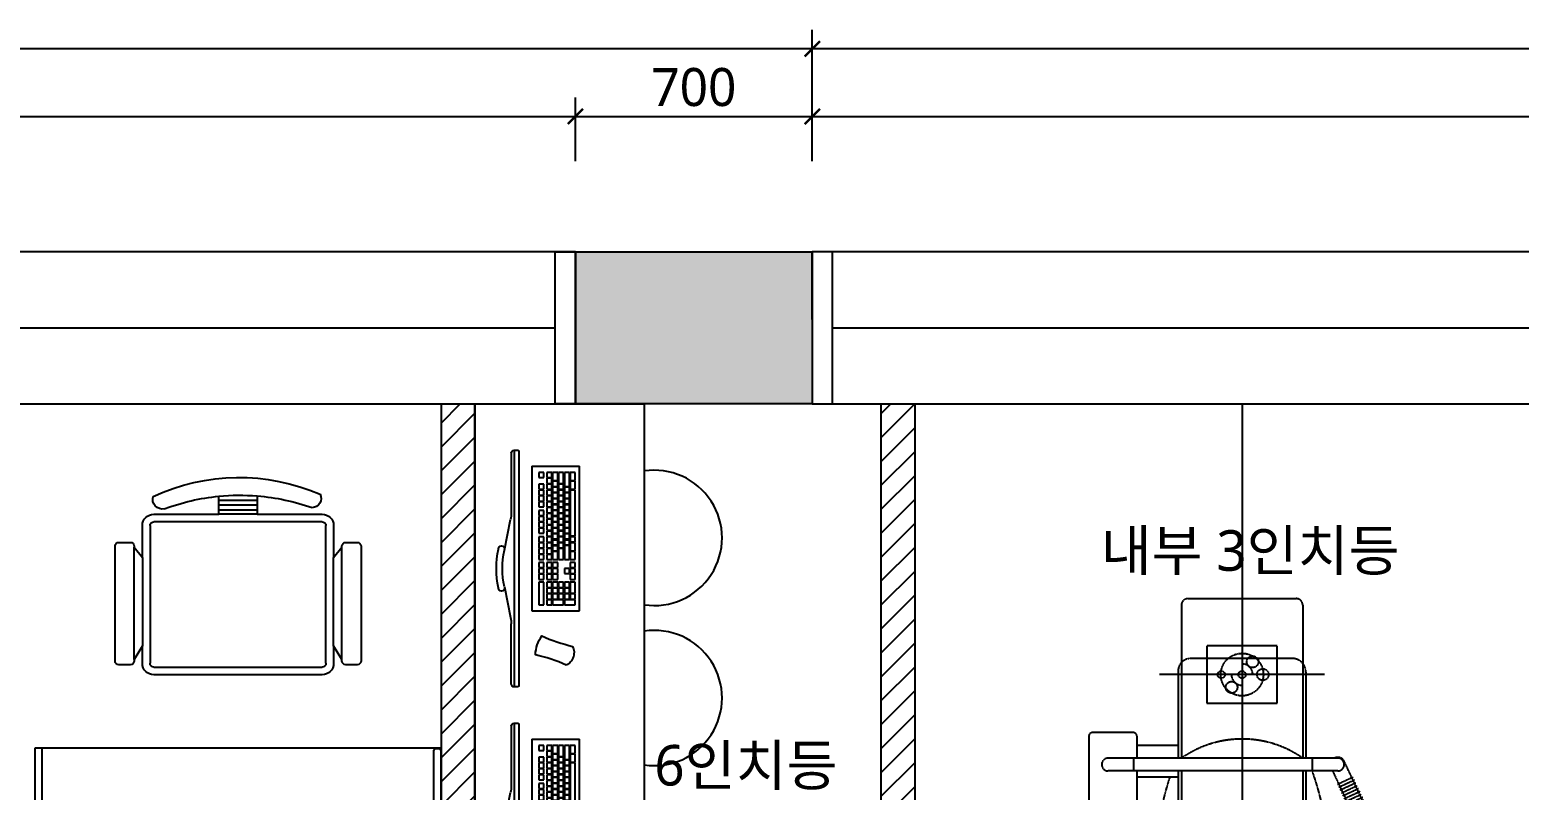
# Model space of a CAD drawing. Header units: metres. Extents: x 11578468 to 47831421, y -58341524 to -14256839.
# Drawn here: x 23841615 to 23846017, y -29104444 to -29102196 of the extents above; entities that cross this region are included whole.
import ezdxf

# ---------------------------------------------------------------- set-up
doc = ezdxf.new("R2010")
doc.units = ezdxf.units.M
doc.header["$LTSCALE"] = 50
doc.header["$MEASUREMENT"] = 0
doc.linetypes.add('CENTERX2', pattern=[4, 2.5, -0.5, 0.5, -0.5])
doc.layers.get('0').update_dxf_attribs({"linetype": 'CONTINUOUS'})
doc.layers.get('DEFPOINTS').update_dxf_attribs({"linetype": 'CONTINUOUS'})
for name, color, linetype in [('3.기호.계단선', 30, 'CONTINUOUS'), ('FUR', 11, 'CONTINUOUS'), ('TEX', 7, 'CONTINUOUS'), ('wall', 3, 'CONTINUOUS'), ('WIN', 4, 'CONTINUOUS'), ('家具', 251, 'CONTINUOUS'), ('가구', 6, 'CONTINUOUS')]:
    doc.layers.add(name, color=color, linetype=linetype)
for name, color, linetype, lineweight in [('DIM', 7, 'CONTINUOUS', 15), ('ha', 8, 'CONTINUOUS', 5), ('wall2', 3, 'CONTINUOUS', 25)]:
    doc.layers.add(name, color=color, linetype=linetype, lineweight=lineweight)
doc.styles.add('JT1', font='malgun.ttf')
doc.styles.add('N 맑은고딕', font='malgun.ttf')
doc.dimstyles.new('JJ IN 45', dxfattribs={"dimscale": 45, "dimtxt": 2.5, "dimasz": 1, "dimexe": 1.25, "dimexo": 1.5, "dimtad": 1, "dimdec": 6, "dimlunit": 6, "dimtxsty": 'N 맑은고딕', "dimblk": 'ARCHTICK', "dimcen": 2.5, "dimclrd": 256, "dimclre": 256, "dimclrt": 256, "dimadec": 0, "dimazin": 0, "dimtfac": 1, "dimtdec": 6, "dimtix": 1, "dimtmove": 0, "dimatfit": 3, "dimldrblk": 'ARCHTICK', "dimfxl": 1, "dimarcsym": 0})

# ---------------------------------------------------------------- blocks, each defined once
blk = doc.blocks.new('*U357')
at = {"layer": 'WIN', "linetype": 'Continuous'}
blk.add_line((60, -25), (4340, -25), dxfattribs=at)
for points in [[(0, -250), (4400, -250), (4400, 200), (0, 200)], [(0, -250), (60, -250), (60, 200), (0, 200)], [(4400, -250), (4340, -250), (4340, 200), (4400, 200)]]:
    blk.add_lwpolyline(points, close=True, dxfattribs=at)
blk = doc.blocks.new('*U358')
at = {"layer": 'WIN', "linetype": 'Continuous'}
blk.add_line((60, -25), (7040, -25), dxfattribs=at)
for points in [[(0, -250), (7100, -250), (7100, 200), (0, 200)], [(0, -250), (60, -250), (60, 200), (0, 200)]]:
    blk.add_lwpolyline(points, close=True, dxfattribs=at)
blk = doc.blocks.new('_ArchTick')
at = {"color": 0, "linetype": 'ByBlock', "const_width": 0.15}
blk.add_lwpolyline([(-0.5, -0.5), (0.5, 0.5)], dxfattribs=at)
blk = doc.blocks.new('*D398')
at = {"layer": 'DEFPOINTS', "color": 0, "transparency": 16777216}
for p in [(23736002, -29127857), (23731602, -29128057), (23736002, -29128057)]:
    blk.add_point(p, dxfattribs=at)
at = {"layer": 'DIM', "lineweight": -2, "transparency": 16777216}
for p, q in [((23731602, -29127989.5), (23731602, -29127800.8)), ((23736002, -29127989.5), (23736002, -29127800.8)), ((23731602, -29127857), (23736002, -29127857))]:
    blk.add_line(p, q, dxfattribs=at)
at = {"layer": 'DIM', "lineweight": -2, "transparency": 16777216, "xscale": 45, "yscale": 45, "zscale": 45, "rotation": 180}
blk.add_blockref('_ArchTick', (23731602, -29127857), dxfattribs=at)
at = {"layer": 'DIM', "lineweight": -2, "transparency": 16777216, "xscale": 45, "yscale": 45, "zscale": 45}
blk.add_blockref('_ArchTick', (23736002, -29127857), dxfattribs=at)
at = {"layer": 'DIM', "transparency": 16777216, "insert": (23733802, -29127761.3), "char_height": 112.5, "attachment_point": 5, "style": 'N 맑은고딕'}
blk.add_mtext('4,400', dxfattribs=at)
blk = doc.blocks.new('*D399')
at = {"layer": 'DEFPOINTS', "color": 0, "transparency": 16777216}
for p in [(23736702, -29127857), (23736002, -29128057), (23736702, -29128057)]:
    blk.add_point(p, dxfattribs=at)
at = {"layer": 'DIM', "lineweight": -2, "transparency": 16777216}
for p, q in [((23736002, -29127989.5), (23736002, -29127800.8)), ((23736702, -29127989.5), (23736702, -29127800.8)), ((23736002, -29127857), (23736702, -29127857))]:
    blk.add_line(p, q, dxfattribs=at)
at = {"layer": 'DIM', "lineweight": -2, "transparency": 16777216, "xscale": 45, "yscale": 45, "zscale": 45, "rotation": 180}
blk.add_blockref('_ArchTick', (23736002, -29127857), dxfattribs=at)
at = {"layer": 'DIM', "lineweight": -2, "transparency": 16777216, "xscale": 45, "yscale": 45, "zscale": 45}
blk.add_blockref('_ArchTick', (23736702, -29127857), dxfattribs=at)
at = {"layer": 'DIM', "transparency": 16777216, "insert": (23736352, -29127770.8), "char_height": 112.5, "attachment_point": 5, "style": 'N 맑은고딕'}
blk.add_mtext('700', dxfattribs=at)
blk = doc.blocks.new('*D400')
at = {"layer": 'DEFPOINTS', "color": 0, "transparency": 16777216}
for p in [(23743802, -29127857), (23736702, -29128057), (23743802, -29128057)]:
    blk.add_point(p, dxfattribs=at)
at = {"layer": 'DIM', "lineweight": -2, "transparency": 16777216}
for p, q in [((23736702, -29127989.5), (23736702, -29127800.8)), ((23743802, -29127989.5), (23743802, -29127800.8)), ((23736702, -29127857), (23743802, -29127857))]:
    blk.add_line(p, q, dxfattribs=at)
at = {"layer": 'DIM', "lineweight": -2, "transparency": 16777216, "xscale": 45, "yscale": 45, "zscale": 45, "rotation": 180}
blk.add_blockref('_ArchTick', (23736702, -29127857), dxfattribs=at)
at = {"layer": 'DIM', "lineweight": -2, "transparency": 16777216, "xscale": 45, "yscale": 45, "zscale": 45}
blk.add_blockref('_ArchTick', (23743802, -29127857), dxfattribs=at)
at = {"layer": 'DIM', "transparency": 16777216, "insert": (23740252, -29127761), "char_height": 112.5, "attachment_point": 5, "style": 'N 맑은고딕'}
blk.add_mtext('7,100', dxfattribs=at)
blk = doc.blocks.new('*D403')
at = {"layer": 'DEFPOINTS', "color": 0, "transparency": 16777216}
for p in [(23736702, -29127657), (23736702, -29128057), (23745702, -29128057)]:
    blk.add_point(p, dxfattribs=at)
at = {"layer": 'DIM', "lineweight": -2, "transparency": 16777216}
for p, q in [((23736702, -29127989.5), (23736702, -29127600.8)), ((23745702, -29127989.5), (23745702, -29127600.8)), ((23745702, -29127657), (23736702, -29127657))]:
    blk.add_line(p, q, dxfattribs=at)
at = {"layer": 'DIM', "lineweight": -2, "transparency": 16777216, "xscale": 45, "yscale": 45, "zscale": 45, "rotation": 180}
blk.add_blockref('_ArchTick', (23736702, -29127657), dxfattribs=at)
at = {"layer": 'DIM', "lineweight": -2, "transparency": 16777216, "xscale": 45, "yscale": 45, "zscale": 45}
blk.add_blockref('_ArchTick', (23745702, -29127657), dxfattribs=at)
at = {"layer": 'DIM', "transparency": 16777216, "insert": (23741202, -29127561.3), "char_height": 112.5, "attachment_point": 5, "style": 'N 맑은고딕'}
blk.add_mtext('9,000', dxfattribs=at)
blk = doc.blocks.new('*D404')
at = {"layer": 'DEFPOINTS', "color": 0, "transparency": 16777216}
for p in [(23731102, -29127657), (23731102, -29128057), (23736702, -29128057)]:
    blk.add_point(p, dxfattribs=at)
at = {"layer": 'DIM', "lineweight": -2, "transparency": 16777216}
for p, q in [((23731102, -29127989.5), (23731102, -29127600.8)), ((23736702, -29127989.5), (23736702, -29127600.8)), ((23736702, -29127657), (23731102, -29127657))]:
    blk.add_line(p, q, dxfattribs=at)
at = {"layer": 'DIM', "lineweight": -2, "transparency": 16777216, "xscale": 45, "yscale": 45, "zscale": 45, "rotation": 180}
blk.add_blockref('_ArchTick', (23731102, -29127657), dxfattribs=at)
at = {"layer": 'DIM', "lineweight": -2, "transparency": 16777216, "xscale": 45, "yscale": 45, "zscale": 45}
blk.add_blockref('_ArchTick', (23736702, -29127657), dxfattribs=at)
at = {"layer": 'DIM', "transparency": 16777216, "insert": (23733902, -29127561.3), "char_height": 112.5, "attachment_point": 5, "style": 'N 맑은고딕'}
blk.add_mtext('5,600', dxfattribs=at)
blk = doc.blocks.new('$plan$00002539')
at = {"layer": 'FUR', "color": 251}
for p, q in [((581.9, 600), (970.6, 600)), ((1201.4, 600), (1590.1, 600)), ((538.4, 395.7), (538.4, 556.6)), ((538.4, 545.7), (1014.1, 545.7)), ((1014.1, 556.6), (1014.1, 395.7)), ((1157.9, 395.7), (1157.9, 556.6)), ((1157.9, 545.7), (1633.6, 545.7)), ((1633.6, 556.6), (1633.6, 395.7)), ((518.6, 396.9), (529.4, 396.9)), ((1023.1, 396.9), (1033.9, 396.9)), ((1138.1, 396.9), (1148.9, 396.9)), ((1642.6, 396.9), (1653.4, 396.9)), ((486, 201.5), (486, 364.4)), ((562, 364.4), (562, 201.5)), ((990.5, 364.4), (990.5, 201.5)), ((1066.5, 364.4), (1066.5, 201.5)), ((1105.5, 201.5), (1105.5, 364.4)), ((1181.5, 364.4), (1181.5, 201.5)), ((1610, 364.4), (1610, 201.5)), ((1686, 364.4), (1686, 201.5)), ((529.4, 168.9), (518.6, 168.9)), ((538.4, 89.6), (538.4, 170.2)), ((1014.1, 170.2), (1014.1, 89.6)), ((1033.9, 168.9), (1023.1, 168.9)), ((1023.1, 168.9), (1023.1, 168.9)), ((1148.9, 168.9), (1138.1, 168.9)), ((1157.9, 89.6), (1157.9, 170.2)), ((1633.6, 170.2), (1633.6, 89.6)), ((1653.4, 168.9), (1642.6, 168.9)), ((970.6, 46.2), (581.9, 46.2)), ((1590.1, 46.2), (1201.4, 46.2)), ((485.9, -800), (485.9, -200)), ((485.9, -200), (1685.9, -200)), ((494.6, -199), (499, -199)), ((507.6, -207.7), (507.6, -799)), ((1664.2, -207.7), (1664.2, -790.3)), ((1677.2, -199), (1672.9, -199)), ((1685.9, -200), (1685.9, -800)), ((557.3, -228.3), (557.3, -276.1)), ((1614.6, -228.3), (1614.6, -276.1)), ((507.6, -308.6), (1664.2, -308.6)), ((507.6, -330.3), (1664.2, -330.3)), ((582.8, -800), (485.9, -800)), ((582.8, -800), (485.9, -800)), ((1685.9, -800), (582.8, -800)), ((582.8, -800), (582.8, -800)), ((1672.9, -799), (1677.2, -799)), ((767.7, -1046.5), (733.8, -1046.5)), ((803.3, -1050.7), (803.3, -1102)), ((825.9, -1457.7), (825.9, -1050.7)), ((1334.6, -1016.8), (837.2, -1016.8)), ((837.2, -1039.4), (1334.6, -1039.4)), ((1345.9, -1050.7), (1345.9, -1457.7)), ((1368.5, -1102), (1368.5, -1050.7)), ((1438.1, -1046.5), (1404.2, -1046.5)), ((722.5, -1057.8), (722.5, -1396.9)), ((779, -1061.9), (779, -1057.8)), ((803.3, -1102), (779, -1061.9)), ((779, -1061.9), (779, -1393.5)), ((1392.9, -1061.9), (1368.5, -1102)), ((1392.9, -1057.8), (1392.9, -1061.9)), ((1392.9, -1061.9), (1392.9, -1393.5)), ((1449.4, -1396.9), (1449.4, -1057.8)), ((803.3, -1363.5), (803.3, -1102)), ((1368.5, -1102), (1368.5, -1363.5)), ((779, -1393.5), (803.3, -1363.5)), ((803.3, -1363.5), (803.3, -1457.7)), ((1368.5, -1457.7), (1368.5, -1363.5)), ((1368.5, -1363.5), (1392.9, -1393.5)), ((733.8, -1408.2), (767.7, -1408.2)), ((779, -1396.9), (779, -1393.5)), ((1392.9, -1393.5), (1392.9, -1396.9)), ((1404.2, -1408.2), (1438.1, -1408.2)), ((1334.6, -1469), (837.2, -1469)), ((837.2, -1491.6), (1029.3, -1491.6)), ((1142.6, -1491.6), (1029.3, -1491.6)), ((1029.3, -1491.6), (1029.3, -1544.5)), ((1142.6, -1545.4), (1142.6, -1491.6)), ((1142.6, -1491.6), (1334.6, -1491.6)), ((1142.6, -1503.1), (1029.3, -1503.1)), ((1142.6, -1518.5), (1029.3, -1518.5)), ((1142.6, -1531.5), (1029.3, -1531.5))]:
    blk.add_line(p, q, dxfattribs=at)
for centre in [(557.3, -252.2), (1614.6, -252.2)]:
    blk.add_circle(centre, 34.7, dxfattribs=at)
for centre, radius, start, end in [((581.9, 556.6), 43.4, 90, 180), ((970.6, 556.6), 43.4, 0, 90), ((1201.4, 556.6), 43.4, 90, 180), ((1590.1, 556.6), 43.4, 0, 90), ((518.6, 364.4), 32.6, 90, 180), ((529.4, 364.4), 32.6, 73.9721, 90), ((1023.1, 364.4), 32.6, 90, 106.0279), ((1033.9, 364.4), 32.6, 0, 90), ((1138.1, 364.4), 32.6, 90, 180), ((1148.9, 364.4), 32.6, 73.9721, 90), ((1642.6, 364.4), 32.6, 90, 106.0279), ((1653.4, 364.4), 32.6, 0, 90), ((529.4, 364.4), 32.6, 0, 73.9721), ((1023.1, 364.4), 32.6, 106.0279, 180), ((1148.9, 364.4), 32.6, 0, 73.9721), ((1642.6, 364.4), 32.6, 106.0279, 180), ((518.6, 201.5), 32.6, 180, 270), ((529.4, 201.5), 32.6, 286.0279, 0), ((1023.1, 201.5), 32.6, 180, 253.9721), ((1033.9, 201.5), 32.6, 270, 0), ((1138.1, 201.5), 32.6, 180, 270), ((1148.9, 201.5), 32.6, 286.0279, 0), ((1642.6, 201.5), 32.6, 180, 253.9721), ((1653.4, 201.5), 32.6, 270, 0), ((529.4, 201.5), 32.6, 270, 286.0279), ((1023.1, 201.5), 32.6, 253.9721, 270), ((1148.9, 201.5), 32.6, 270, 286.0279), ((1642.6, 201.5), 32.6, 253.9721, 270), ((581.9, 89.6), 43.4, 180, 270), ((970.6, 89.6), 43.4, 270, 0), ((1201.4, 89.6), 43.4, 180, 270), ((1590.1, 89.6), 43.4, 270, 0), ((494.6, -207.7), 8.69, 90, 180), ((499, -207.7), 8.69, 0, 90), ((1672.9, -207.7), 8.69, 90, 180), ((1677.2, -207.7), 8.69, 0, 90), ((557.3, -252.2), 23.9, 270, 90), ((1614.6, -252.2), 23.9, 90, 270), ((1672.9, -790.3), 8.69, 180, 270), ((1677.2, -790.3), 8.69, 270, 0), ((733.8, -1057.8), 11.3, 90, 180), ((767.7, -1057.8), 11.3, 0, 90), ((837.2, -1050.7), 33.9, 90, 180), ((837.2, -1050.7), 11.3, 90, 180), ((1334.6, -1050.7), 33.9, 0, 90), ((1334.6, -1050.7), 11.3, 0, 90), ((1404.2, -1057.8), 11.3, 90, 180), ((1438.1, -1057.8), 11.3, 0, 90), ((733.8, -1396.9), 11.3, 180, 270), ((767.7, -1396.9), 11.3, 270, 0), ((1404.2, -1396.9), 11.3, 180, 270), ((1438.1, -1396.9), 11.3, 270, 0), ((837.2, -1457.7), 33.9, 180, 270), ((837.2, -1457.7), 11.3, 180, 270), ((1334.6, -1457.7), 33.9, 270, 0), ((1334.6, -1457.7), 11.3, 270, 0), ((862.3, -1535.1), 28.4, 77.6258, 197.8047), ((1091.3, -907.2), 640.3, 249.6237, 264.4446), ((1091.3, -907.2), 640.3, 274.5944, 289.5086), ((1304.2, -1537.9), 27.2, 332.4673, 88.0646), ((1089.1, -999), 601, 245.0156, 293.4469), ((1091.3, -907.2), 640.3, 264.4446, 274.5944)]:
    blk.add_arc(centre, radius, start, end, dxfattribs=at)
blk = doc.blocks.new('A$C6A105BC0')
for p, q in [((224.6, 104.4), (224.6, 246)), ((224.6, 246), (653.1, 246)), ((242.4, 233.2), (257.5, 233.2)), ((242.4, 200.8), (242.4, 233.2)), ((257.5, 233.2), (257.5, 200.8)), ((259.7, 218.1), (259.7, 233.2)), ((259.7, 233.2), (274.8, 233.2)), ((274.8, 233.2), (274.8, 218.1)), ((277, 233.2), (309.5, 233.2)), ((277, 218.1), (277, 233.2)), ((309.5, 233.2), (309.5, 218.1)), ((318.1, 233.2), (333.3, 233.2)), ((318.1, 218.1), (318.1, 233.2)), ((333.3, 233.2), (333.3, 218.1)), ((335.4, 218.1), (335.4, 233.2)), ((335.4, 233.2), (350.6, 233.2)), ((350.6, 233.2), (350.6, 218.1)), ((352.8, 233.2), (367.9, 233.2)), ((352.8, 218.1), (352.8, 233.2)), ((367.9, 233.2), (367.9, 218.1)), ((376.6, 233.2), (400.4, 233.2)), ((376.6, 218.1), (376.6, 233.2)), ((400.4, 233.2), (400.4, 218.1)), ((402.5, 233.2), (426.3, 233.2)), ((402.5, 218.1), (402.5, 233.2)), ((426.3, 233.2), (426.3, 218.1)), ((428.5, 233.2), (428.5, 218.1)), ((428.5, 233.2), (443.7, 233.2)), ((443.7, 233.2), (443.7, 218.1)), ((445.8, 233.2), (445.8, 218.1)), ((445.8, 233.2), (582.2, 233.2)), ((582.2, 233.2), (582.2, 218.1)), ((584.3, 233.2), (608.2, 233.2)), ((584.3, 218.1), (584.3, 233.2)), ((608.2, 233.2), (608.2, 218.1)), ((610.3, 233.2), (634.1, 233.2)), ((610.3, 218.1), (610.3, 233.2)), ((634.1, 233.2), (634.1, 218.1)), ((653.1, 104.4), (653.1, 246)), ((257.5, 200.8), (242.4, 200.8)), ((242.4, 198.6), (257.5, 198.6)), ((242.4, 166.1), (242.4, 198.6)), ((257.5, 198.6), (257.5, 166.1)), ((274.8, 218.1), (259.7, 218.1)), ((259.7, 200.8), (259.7, 215.9)), ((259.7, 215.9), (274.8, 215.9)), ((274.8, 200.8), (259.7, 200.8)), ((259.7, 198.6), (274.8, 198.6)), ((259.7, 183.4), (259.7, 198.6)), ((274.8, 183.4), (259.7, 183.4)), ((259.7, 181.3), (274.8, 181.3)), ((259.7, 166.1), (259.7, 181.3)), ((274.8, 215.9), (274.8, 200.8)), ((274.8, 198.6), (274.8, 183.4)), ((274.8, 181.3), (274.8, 166.1)), ((309.5, 218.1), (277, 218.1)), ((277, 215.9), (292.2, 215.9)), ((277, 200.8), (277, 215.9)), ((292.2, 200.8), (277, 200.8)), ((277, 198.6), (292.2, 198.6)), ((277, 183.4), (277, 198.6)), ((292.2, 183.4), (277, 183.4)), ((277, 181.3), (292.2, 181.3)), ((277, 166.1), (277, 181.3)), ((292.2, 215.9), (292.2, 200.8)), ((292.2, 198.6), (292.2, 183.4)), ((292.2, 181.3), (292.2, 166.1)), ((294.3, 215.9), (309.5, 215.9)), ((294.3, 200.8), (294.3, 215.9)), ((309.5, 200.8), (294.3, 200.8)), ((294.3, 198.6), (309.5, 198.6)), ((294.3, 183.4), (294.3, 198.6)), ((309.5, 183.4), (294.3, 183.4)), ((294.3, 181.3), (309.5, 181.3)), ((294.3, 166.1), (294.3, 181.3)), ((309.5, 215.9), (309.5, 200.8)), ((309.5, 198.6), (309.5, 183.4)), ((309.5, 181.3), (309.5, 166.1)), ((333.3, 218.1), (318.1, 218.1)), ((318.1, 181.3), (333.3, 181.3)), ((318.1, 166.1), (318.1, 181.3)), ((333.3, 181.3), (333.3, 166.1)), ((350.6, 218.1), (335.4, 218.1)), ((335.4, 215.9), (350.6, 215.9)), ((335.4, 200.8), (335.4, 215.9)), ((350.6, 200.8), (335.4, 200.8)), ((335.4, 181.3), (350.6, 181.3)), ((335.4, 166.1), (335.4, 181.3)), ((350.6, 215.9), (350.6, 200.8)), ((350.6, 181.3), (350.6, 166.1)), ((367.9, 218.1), (352.8, 218.1)), ((352.8, 181.3), (367.9, 181.3)), ((352.8, 166.1), (352.8, 181.3)), ((367.9, 181.3), (367.9, 166.1)), ((400.4, 218.1), (376.6, 218.1)), ((376.6, 215.9), (417.7, 215.9)), ((376.6, 200.8), (376.6, 215.9)), ((417.7, 200.8), (376.6, 200.8)), ((376.6, 198.6), (409, 198.6)), ((376.6, 183.4), (376.6, 198.6)), ((409, 183.4), (376.6, 183.4)), ((376.6, 181.3), (400.4, 181.3)), ((376.6, 166.1), (376.6, 181.3)), ((400.4, 181.3), (400.4, 166.1)), ((426.3, 218.1), (402.5, 218.1)), ((402.5, 181.3), (417.7, 181.3)), ((402.5, 166.1), (402.5, 181.3)), ((409, 198.6), (409, 183.4)), ((411.2, 198.6), (426.3, 198.6)), ((411.2, 183.4), (411.2, 198.6)), ((426.3, 183.4), (411.2, 183.4)), ((417.7, 215.9), (417.7, 200.8)), ((417.7, 166.1), (417.7, 181.3)), ((419.9, 215.9), (435, 215.9)), ((419.9, 200.8), (419.9, 215.9)), ((435, 200.8), (419.9, 200.8)), ((419.9, 181.3), (435, 181.3)), ((419.9, 166.1), (419.9, 181.3)), ((426.3, 198.6), (426.3, 183.4)), ((443.7, 218.1), (428.5, 218.1)), ((428.5, 198.6), (443.7, 198.6)), ((428.5, 183.4), (428.5, 198.6)), ((443.7, 183.4), (428.5, 183.4)), ((435, 200.8), (435, 215.9)), ((435, 166.1), (435, 181.3)), ((437.2, 215.9), (452.3, 215.9)), ((437.2, 215.9), (437.2, 200.8)), ((452.3, 200.8), (437.2, 200.8)), ((437.2, 181.3), (452.3, 181.3)), ((437.2, 181.3), (437.2, 166.1)), ((443.7, 198.6), (443.7, 183.4)), ((582.2, 218.1), (445.8, 218.1)), ((445.8, 198.6), (461, 198.6)), ((445.8, 183.4), (445.8, 198.6)), ((461, 183.4), (445.8, 183.4)), ((452.3, 215.9), (452.3, 200.8)), ((452.3, 181.3), (452.3, 166.1)), ((454.5, 200.8), (454.5, 215.9)), ((454.5, 215.9), (469.6, 215.9)), ((469.6, 200.8), (454.5, 200.8)), ((454.5, 181.3), (469.6, 181.3)), ((454.5, 166.1), (454.5, 181.3)), ((461, 198.6), (461, 183.4)), ((463.1, 183.4), (463.1, 198.6)), ((463.1, 198.6), (478.3, 198.6)), ((478.3, 183.4), (463.1, 183.4)), ((469.6, 215.9), (469.6, 200.8)), ((469.6, 181.3), (469.6, 166.1)), ((471.8, 200.8), (471.8, 215.9)), ((471.8, 215.9), (487, 215.9)), ((487, 200.8), (471.8, 200.8)), ((471.8, 166.1), (471.8, 181.3)), ((471.8, 181.3), (487, 181.3)), ((478.3, 198.6), (478.3, 183.4)), ((480.5, 198.6), (495.6, 198.6)), ((480.5, 183.4), (480.5, 198.6)), ((495.6, 183.4), (480.5, 183.4)), ((487, 215.9), (487, 200.8)), ((487, 181.3), (487, 166.1)), ((489.1, 215.9), (504.3, 215.9)), ((489.1, 200.8), (489.1, 215.9)), ((504.3, 200.8), (489.1, 200.8)), ((489.1, 166.1), (489.1, 181.3)), ((489.1, 181.3), (504.3, 181.3)), ((495.6, 198.6), (495.6, 183.4)), ((497.8, 198.6), (512.9, 198.6)), ((497.8, 183.4), (497.8, 198.6)), ((512.9, 183.4), (497.8, 183.4)), ((504.3, 215.9), (504.3, 200.8)), ((504.3, 181.3), (504.3, 166.1)), ((506.4, 215.9), (521.6, 215.9)), ((506.4, 200.8), (506.4, 215.9)), ((521.6, 200.8), (506.4, 200.8)), ((506.4, 166.1), (506.4, 181.3)), ((506.4, 181.3), (521.6, 181.3)), ((512.9, 198.6), (512.9, 183.4)), ((515.1, 198.6), (530.2, 198.6)), ((515.1, 183.4), (515.1, 198.6)), ((530.2, 183.4), (515.1, 183.4)), ((521.6, 215.9), (521.6, 200.8)), ((521.6, 181.3), (521.6, 166.1)), ((523.7, 215.9), (538.9, 215.9)), ((523.7, 200.8), (523.7, 215.9)), ((538.9, 200.8), (523.7, 200.8)), ((523.7, 181.3), (538.9, 181.3)), ((523.7, 166.1), (523.7, 181.3)), ((530.2, 198.6), (530.2, 183.4)), ((532.4, 198.6), (547.6, 198.6)), ((532.4, 183.4), (532.4, 198.6)), ((547.6, 183.4), (532.4, 183.4)), ((538.9, 215.9), (538.9, 200.8)), ((538.9, 181.3), (538.9, 166.1)), ((541.1, 215.9), (556.2, 215.9)), ((541.1, 200.8), (541.1, 215.9)), ((556.2, 200.8), (541.1, 200.8)), ((541.1, 181.3), (556.2, 181.3)), ((541.1, 166.1), (541.1, 181.3)), ((547.6, 198.6), (547.6, 183.4)), ((549.7, 183.4), (549.7, 198.6)), ((549.7, 198.6), (564.9, 198.6)), ((564.9, 183.4), (549.7, 183.4)), ((556.2, 215.9), (556.2, 200.8)), ((556.2, 181.3), (556.2, 166.1)), ((558.4, 215.9), (573.5, 215.9)), ((558.4, 200.8), (558.4, 215.9)), ((573.5, 200.8), (558.4, 200.8)), ((558.4, 181.3), (573.5, 181.3)), ((558.4, 166.1), (558.4, 181.3)), ((564.9, 198.6), (564.9, 183.4)), ((567, 198.6), (582.2, 198.6)), ((567, 183.4), (567, 198.6)), ((582.2, 183.4), (567, 183.4)), ((573.5, 215.9), (573.5, 200.8)), ((573.5, 181.3), (573.5, 166.1)), ((575.7, 215.9), (590.8, 215.9)), ((575.7, 200.8), (575.7, 215.9)), ((590.8, 200.8), (575.7, 200.8)), ((575.7, 181.3), (590.8, 181.3)), ((575.7, 166.1), (575.7, 181.3)), ((582.2, 198.6), (582.2, 183.4)), ((608.2, 218.1), (584.3, 218.1)), ((584.3, 198.6), (599.5, 198.6)), ((584.3, 183.4), (584.3, 198.6)), ((599.5, 183.4), (584.3, 183.4)), ((590.8, 215.9), (590.8, 200.8)), ((590.8, 181.3), (590.8, 166.1)), ((593, 215.9), (634.1, 215.9)), ((593, 200.8), (593, 215.9)), ((634.1, 200.8), (593, 200.8)), ((593, 181.3), (608.2, 181.3)), ((593, 166.1), (593, 181.3)), ((599.5, 198.6), (599.5, 183.4)), ((601.7, 198.6), (634.1, 198.6)), ((601.7, 183.4), (601.7, 198.6)), ((634.1, 183.4), (601.7, 183.4)), ((608.2, 181.3), (608.2, 166.1)), ((634.1, 218.1), (610.3, 218.1)), ((610.3, 181.3), (634.1, 181.3)), ((610.3, 166.1), (610.3, 181.3)), ((634.1, 215.9), (634.1, 200.8)), ((634.1, 198.6), (634.1, 183.4)), ((634.1, 181.3), (634.1, 166.1)), ((257.5, 166.1), (242.4, 166.1)), ((242.4, 164), (257.5, 164)), ((242.4, 148.8), (242.4, 164)), ((257.5, 148.8), (242.4, 148.8)), ((242.4, 140.2), (309.5, 140.2)), ((242.4, 125), (242.4, 140.2)), ((257.5, 164), (257.5, 148.8)), ((274.8, 166.1), (259.7, 166.1)), ((259.7, 148.8), (259.7, 164)), ((259.7, 164), (274.8, 164)), ((274.8, 148.8), (259.7, 148.8)), ((274.8, 164), (274.8, 148.8)), ((292.2, 166.1), (277, 166.1)), ((277, 164), (292.2, 164)), ((277, 148.8), (277, 164)), ((292.2, 148.8), (277, 148.8)), ((292.2, 164), (292.2, 148.8)), ((309.5, 166.1), (294.3, 166.1)), ((294.3, 148.8), (294.3, 164)), ((294.3, 164), (309.5, 164)), ((309.5, 148.8), (294.3, 148.8)), ((309.5, 164), (309.5, 148.8)), ((309.5, 140.2), (309.5, 125)), ((333.3, 166.1), (318.1, 166.1)), ((318.1, 164), (333.3, 164)), ((318.1, 148.8), (318.1, 164)), ((333.3, 148.8), (318.1, 148.8)), ((318.1, 140.2), (333.3, 140.2)), ((318.1, 125), (318.1, 140.2)), ((333.3, 164), (333.3, 148.8)), ((333.3, 140.2), (333.3, 125)), ((350.6, 166.1), (335.4, 166.1)), ((335.4, 148.8), (335.4, 164)), ((335.4, 164), (350.6, 164)), ((350.6, 148.8), (335.4, 148.8)), ((335.4, 125), (335.4, 140.2)), ((335.4, 140.2), (350.6, 140.2)), ((350.6, 164), (350.6, 148.8)), ((350.6, 140.2), (350.6, 125)), ((367.9, 166.1), (352.8, 166.1)), ((352.8, 148.8), (352.8, 164)), ((352.8, 164), (367.9, 164)), ((367.9, 148.8), (352.8, 148.8)), ((352.8, 140.2), (367.9, 140.2)), ((352.8, 125), (352.8, 140.2)), ((367.9, 164), (367.9, 148.8)), ((367.9, 140.2), (367.9, 125)), ((400.4, 166.1), (376.6, 166.1)), ((376.6, 164), (391.7, 164)), ((376.6, 148.8), (376.6, 164)), ((391.7, 148.8), (376.6, 148.8)), ((376.6, 140.2), (391.7, 140.2)), ((376.6, 125), (376.6, 140.2)), ((391.7, 164), (391.7, 148.8)), ((391.7, 140.2), (391.7, 125)), ((393.9, 148.8), (393.9, 164)), ((393.9, 164), (409, 164)), ((409, 148.8), (393.9, 148.8)), ((393.9, 140.2), (409, 140.2)), ((393.9, 125), (393.9, 140.2)), ((417.7, 166.1), (402.5, 166.1)), ((409, 164), (409, 148.8)), ((409, 140.2), (409, 125)), ((411.2, 148.8), (411.2, 164)), ((411.2, 164), (426.3, 164)), ((426.3, 148.8), (411.2, 148.8)), ((411.2, 140.2), (426.3, 140.2)), ((411.2, 125), (411.2, 140.2)), ((435, 166.1), (419.9, 166.1)), ((426.3, 164), (426.3, 148.8)), ((426.3, 140.2), (426.3, 125)), ((428.5, 148.8), (428.5, 164)), ((428.5, 164), (443.7, 164)), ((443.7, 148.8), (428.5, 148.8)), ((428.5, 140.2), (443.7, 140.2)), ((428.5, 125), (428.5, 140.2)), ((452.3, 166.1), (437.2, 166.1)), ((443.7, 164), (443.7, 148.8)), ((443.7, 140.2), (443.7, 125)), ((445.8, 148.8), (445.8, 164)), ((445.8, 164), (461, 164)), ((461, 148.8), (445.8, 148.8)), ((469.6, 166.1), (454.5, 166.1)), ((454.5, 140.2), (469.6, 140.2)), ((454.5, 125), (454.5, 140.2)), ((461, 164), (461, 148.8)), ((463.1, 148.8), (463.1, 164)), ((463.1, 164), (478.3, 164)), ((478.3, 148.8), (463.1, 148.8)), ((469.6, 140.2), (469.6, 125)), ((487, 166.1), (471.8, 166.1)), ((471.8, 125), (471.8, 140.2)), ((471.8, 140.2), (487, 140.2)), ((478.3, 164), (478.3, 148.8)), ((480.5, 164), (495.6, 164)), ((480.5, 148.8), (480.5, 164)), ((495.6, 148.8), (480.5, 148.8)), ((487, 140.2), (487, 125)), ((504.3, 166.1), (489.1, 166.1)), ((489.1, 140.2), (504.3, 140.2)), ((489.1, 125), (489.1, 140.2)), ((495.6, 164), (495.6, 148.8)), ((497.8, 148.8), (497.8, 164)), ((497.8, 164), (512.9, 164)), ((512.9, 148.8), (497.8, 148.8)), ((504.3, 140.2), (504.3, 125)), ((521.6, 166.1), (506.4, 166.1)), ((506.4, 140.2), (521.6, 140.2)), ((506.4, 125), (506.4, 140.2)), ((512.9, 164), (512.9, 148.8)), ((515.1, 164), (530.2, 164)), ((515.1, 148.8), (515.1, 164)), ((530.2, 148.8), (515.1, 148.8)), ((521.6, 140.2), (521.6, 125)), ((538.9, 166.1), (523.7, 166.1)), ((530.2, 164), (530.2, 148.8)), ((532.4, 148.8), (532.4, 164)), ((532.4, 164), (547.6, 164)), ((547.6, 148.8), (532.4, 148.8)), ((532.4, 125), (532.4, 140.2)), ((532.4, 140.2), (547.6, 140.2)), ((556.2, 166.1), (541.1, 166.1)), ((547.6, 164), (547.6, 148.8)), ((547.6, 140.2), (547.6, 125)), ((549.7, 148.8), (549.7, 164)), ((549.7, 164), (564.9, 164)), ((564.9, 148.8), (549.7, 148.8)), ((549.7, 140.2), (564.9, 140.2)), ((549.7, 125), (549.7, 140.2)), ((573.5, 166.1), (558.4, 166.1)), ((564.9, 164), (564.9, 148.8)), ((564.9, 140.2), (564.9, 125)), ((567, 164), (582.2, 164)), ((567, 148.8), (567, 164)), ((582.2, 148.8), (567, 148.8)), ((567, 140.2), (582.2, 140.2)), ((567, 125), (567, 140.2)), ((590.8, 166.1), (575.7, 166.1)), ((582.2, 164), (582.2, 148.8)), ((582.2, 140.2), (582.2, 125)), ((584.3, 148.8), (584.3, 164)), ((584.3, 164), (599.5, 164)), ((599.5, 148.8), (584.3, 148.8)), ((584.3, 140.2), (599.5, 140.2)), ((584.3, 125), (584.3, 140.2)), ((608.2, 166.1), (593, 166.1)), ((599.5, 164), (599.5, 148.8)), ((599.5, 140.2), (599.5, 125)), ((601.7, 148.8), (601.7, 164)), ((601.7, 164), (616.8, 164)), ((616.8, 148.8), (601.7, 148.8)), ((634.1, 166.1), (610.3, 166.1)), ((616.8, 164), (616.8, 148.8)), ((619, 164), (634.1, 164)), ((619, 148.8), (619, 164)), ((634.1, 148.8), (619, 148.8)), ((619, 140.2), (634.1, 140.2)), ((619, 125), (619, 140.2)), ((634.1, 164), (634.1, 148.8)), ((634.1, 140.2), (634.1, 125)), ((653.1, 104.4), (224.6, 104.4)), ((309.5, 125), (242.4, 125)), ((333.3, 125), (318.1, 125)), ((350.6, 125), (335.4, 125)), ((367.9, 125), (352.8, 125)), ((391.7, 125), (376.6, 125)), ((409, 125), (393.9, 125)), ((426.3, 125), (411.2, 125)), ((443.7, 125), (428.5, 125)), ((469.6, 125), (454.5, 125)), ((487, 125), (471.8, 125)), ((504.3, 125), (489.1, 125)), ((521.6, 125), (506.4, 125)), ((547.6, 125), (532.4, 125)), ((564.9, 125), (549.7, 125)), ((582.2, 125), (567, 125)), ((599.5, 125), (584.3, 125)), ((634.1, 125), (619, 125)), ((695.5, 66.4), (4.5, 66.4)), ((700, 52.9), (700, 61.9)), ((700, 52.9), (700, 52.9)), ((404.1, 23.5), (495.1, 42.1)), ((691, 43.9), (513.1, 43.9))]:
    blk.add_line(p, q)
blk.add_lwpolyline([(64.6, 206.6, -0.043661), (95.3, 115.1, 0.131652), (150.8, 133.8, -0.043661), (120, 225.3, 0.414214)], format="xyb", close=True)
blk.add_lwpolyline([(295.9, 23.5), (204.9, 42.1)])
for centre, radius, start, end in [((4.5, 61.9), 4.5, 90, 180), ((691, 52.9), 9, 270, 360), ((695.5, 61.9), 4.5, 360, 90), ((186.9, -46.1), 90, 78.4398, 90), ((292.3, 15), 9.2, 90, 270), ((350, 288), 288, 258.4398, 281.5601), ((350, 288), 270, 258.4398, 281.5601), ((407.7, 15), 9.2, 270, 90), ((513.1, -46.1), 90, 90, 101.5601)]:
    blk.add_arc(centre, radius, start, end)
at = {"layer": '家具', "color": 251, "true_color": 0x636466}
for p, q in [((0, 61.9), (0, 52.9)), ((700, 52.9), (0, 52.9)), ((0, 52.9), (0, 52.9)), ((9, 43.9), (186.9, 43.9))]:
    blk.add_line(p, q, dxfattribs=at)
blk.add_arc((9, 52.9), 9, 180, 270, dxfattribs=at)
blk = doc.blocks.new('rtyutut')
at = {"layer": '家具', "linetype": 'CENTERX2', "ltscale": 0.01}
for p, q in [((425185.6, -946947.7), (425230.6, -946649.4)), ((425204.2, -946950.5), (425249.2, -946652.2)), ((425560, -946699), (425210.5, -946646.3)), ((425409.3, -946981.4), (425454.3, -946683.1)), ((425428, -946984.2), (425472.9, -946685.9)), ((425536.5, -946736), (425558.3, -946739.3)), ((425536.5, -946736), (425540.2, -946736.5)), ((425569.1, -946731.4), (425571.6, -946714.4)), ((425839.5, -946739.3), (425851.3, -946762.1)), ((425901.3, -946730.7), (425900.9, -946740.2)), ((426021.3, -946742.2), (426030.4, -946733.1)), ((425528.8, -946787.3), (425532.4, -946787.8)), ((425528.8, -946787.3), (425550.6, -946790.6)), ((425534.4, -946750), (425556.2, -946753.3)), ((425534.4, -946750), (425538, -946750.5)), ((425561.3, -946782.7), (425564.2, -946764)), ((425789.2, -946765.2), (425803, -946792)), ((425177.3, -946818.5), (424609, -947083.5)), ((425526.7, -946801.3), (425530.3, -946801.8)), ((425526.7, -946801.3), (425548.5, -946804.6)), ((425553.6, -946833.9), (425556.4, -946815.3)), ((425195.2, -946857), (424636.8, -947117.4)), ((425054.5, -946927.8), (425032.6, -946880.8)), ((425063.1, -946923.8), (425041.1, -946876.8)), ((425071.6, -946919.8), (425049.7, -946872.8)), ((425080.1, -946915.8), (425058.2, -946868.8)), ((425088.7, -946911.9), (425066.8, -946864.9)), ((425097.2, -946907.9), (425075.3, -946860.9)), ((425105.8, -946903.9), (425083.9, -946856.9)), ((425114.3, -946899.9), (425092.4, -946852.9)), ((425122.9, -946895.9), (425101, -946848.9)), ((425519, -946852.5), (425522.6, -946853.1)), ((425519, -946852.5), (425540.8, -946855.8)), ((425521.1, -946838.6), (425524.7, -946839.1)), ((425521.1, -946838.6), (425542.9, -946841.9)), ((425545.9, -946885.2), (425548.7, -946866.6)), ((426153.5, -946876.7), (426162.7, -946867.5)), ((425046, -946931.8), (425024, -946884.8)), ((425511.3, -946903.8), (425514.9, -946904.4)), ((425511.3, -946903.8), (425533, -946907.1)), ((425513.4, -946889.8), (425517, -946890.4)), ((425513.4, -946889.8), (425535.1, -946893.1)), ((425538.1, -946936.5), (425541, -946917.9)), ((425165.6, -946944.7), (425515, -946997.4)), ((425503.5, -946955.1), (425507.1, -946955.6)), ((425503.5, -946955.1), (425525.3, -946958.4)), ((425505.6, -946941.1), (425509.2, -946941.7)), ((425505.6, -946941.1), (425527.4, -946944.4)), ((425530.8, -946985.1), (425533.2, -946969.1)), ((425687.3, -946980.6), (425680.2, -946981.7)), ((426162.6, -946992.1), (426153.2, -946992.5)), ((424676.4, -947104.1), (424654.4, -947057.1)), ((424684.9, -947100.1), (424663, -947053.1)), ((424693.5, -947096.2), (424671.5, -947049.2)), ((424702, -947092.2), (424680.1, -947045.2)), ((424710.5, -947088.2), (424688.6, -947041.2)), ((424719.1, -947084.2), (424697.2, -947037.2)), ((424727.6, -947080.2), (424705.7, -947033.2)), ((424736.2, -947076.2), (424714.3, -947029.2)), ((424744.7, -947072.3), (424722.8, -947025.3)), ((424753.3, -947068.3), (424731.4, -947021.3)), ((424761.8, -947064.3), (424739.9, -947017.3)), ((425719, -947032.7), (425689.3, -947037.6)), ((426138.8, -947049.1), (426129.6, -947040)), ((426139.9, -947045.9), (426131.2, -947041.5)), ((426152.5, -947040.6), (426195.9, -947059.2)), ((426114.5, -947096.5), (426106, -947092.2)), ((426126.3, -947076.7), (426111.5, -947061.9)), ((424352.1, -947142), (424352.1, -947629.2)), ((424599.1, -947102.7), (424599.1, -947781.6)), ((424636.8, -947102.7), (424636.8, -947781.6)), ((425009.3, -947112.2), (425207.3, -947112.2)), ((425254.1, -947208.8), (425313.1, -947106.6)), ((424599.1, -947178.2), (424636.8, -947178.2)), ((425009.3, -947159.3), (425207.3, -947159.3)), ((425040.4, -947197), (425078.1, -947159.3)), ((425047.1, -947197), (425084.8, -947159.3)), ((425134.7, -947197), (425172.4, -947159.3)), ((425153.6, -947197), (425191.3, -947159.3)), ((425861.5, -947208.2), (425866, -947178.4)), ((426031.6, -947180.5), (426050.3, -947223.9)), ((424127.7, -947225.3), (424127.7, -947545.9)), ((424146.5, -947206.5), (424314.2, -947206.5)), ((424304.9, -947230.5), (424304.9, -947541)), ((424314.2, -947206.5), (424599.1, -947206.5)), ((424344.5, -947197), (424599.1, -947197)), ((424636.8, -947197), (425251.3, -947197)), ((424636.8, -947206.5), (425104.7, -947206.5)), ((425104.7, -947206.5), (425248.7, -947206.5)), ((425917.4, -947216.8), (425918.8, -947207.6)), ((425210.1, -947240.1), (425210.1, -947531.3)), ((424436.9, -947281.9), (424267.2, -947281.9)), ((424267.2, -947281.9), (424267.2, -947489.3)), ((424352.1, -947291.3), (424352.1, -947480)), ((424436.9, -947489.3), (424436.9, -947281.9)), ((425768.8, -947300.8), (425505.5, -947300.8)), ((425787.6, -947319.6), (425787.6, -947451.6)), ((425958.7, -947314.9), (425902.1, -947314.9)), ((425958.7, -947314.9), (426060.6, -947314.9)), ((426060.6, -947314.9), (426060.6, -947456.3)), ((425787.6, -947357.3), (425883.3, -947357.3)), ((425883.3, -947333.8), (425883.3, -947437.5)), ((425977.6, -947437.5), (425977.6, -947333.8)), ((426079.5, -947437.5), (426079.5, -947333.8)), ((423552.1, -947385.6), (426478.9, -947385.6)), ((424257.7, -947385.6), (424446.4, -947385.6)), ((425502.3, -947385.6), (426059.5, -947385.6)), ((425787.6, -947413.9), (425883.3, -947413.9)), ((424267.2, -947489.3), (424436.9, -947489.3)), ((425768.8, -947470.5), (425505.5, -947470.5)), ((425902.1, -947456.3), (425958.7, -947456.3)), ((425958.7, -947456.3), (426060.6, -947456.3)), ((425923.3, -947556.9), (425918.5, -947527.1)), ((425975.5, -947525.2), (425974.3, -947518)), ((424146.5, -947564.8), (424312, -947564.8)), ((424312, -947564.8), (424599.1, -947564.8)), ((424336.5, -947574.2), (424599.1, -947574.2)), ((424561.4, -947574.2), (424561.4, -947696.8)), ((424636.8, -947564.8), (425104.7, -947564.8)), ((424636.8, -947574.2), (425251.3, -947574.2)), ((424655.7, -947574.2), (424655.7, -947696.8)), ((425040.4, -947574.2), (425078.1, -947611.9)), ((425047.1, -947574.2), (425084.8, -947611.9)), ((425104.7, -947564.8), (425248.7, -947564.8)), ((425134.7, -947574.2), (425172.4, -947611.9)), ((425153.6, -947574.2), (425191.3, -947611.9)), ((425254.1, -947562.4), (425313.1, -947664.6)), ((425009.3, -947611.9), (425207.3, -947611.9)), ((426190.8, -947627.1), (426164, -947640.9)), ((425033.4, -947659.1), (425207.3, -947659.1)), ((424523.7, -947706.2), (424523.7, -947828.8)), ((424533.1, -947696.8), (424599.1, -947696.8)), ((424599.1, -947706.2), (424636.8, -947706.2)), ((424636.8, -947696.8), (424876.2, -947696.8)), ((425281.3, -947692.9), (425281.3, -947829.3)), ((425290.7, -947683.4), (425354.6, -947683.2)), ((425326.3, -947683.3), (425326.8, -947838.6)), ((425364, -947692.6), (425364.1, -947726.5)), ((425747.9, -947699.3), (425777.6, -947703.9)), ((426216.7, -947677.4), (426191.5, -947690.4)), ((425093.8, -947732.8), (425281.3, -947732.8)), ((425358.6, -947728.5), (425362.3, -947728.4)), ((425358.7, -947742.6), (425362.3, -947742.6)), ((425364.2, -947744.5), (425364.3, -947777.1)), ((425739.3, -947755.3), (425748.4, -947756.7)), ((426225.3, -947739.1), (426215.9, -947738.8)), ((425096.9, -947789.4), (425281.3, -947789.4)), ((425358.8, -947779), (425362.4, -947779)), ((425358.8, -947793.1), (425362.5, -947793.1)), ((425364.4, -947795), (425364.5, -947828.9)), ((424533.1, -947838.2), (424876.2, -947838.2)), ((424885.1, -947844), (424865.1, -947864)), ((425290.8, -947838.8), (425355.1, -947838.4)), ((424899.8, -947858.7), (424879.7, -947878.7)), ((426213.9, -947859.2), (426222.9, -947868.2)), ((425848.4, -947969.5), (425862.2, -947942.7)), ((425898.7, -947995.4), (425912.5, -947968.6)), ((425964, -948000.5), (425963.6, -947991)), ((426079.4, -947991.4), (426088.5, -948000.6))]:
    blk.add_line(p, q, dxfattribs=at)
for centre, radius in [((424352.1, -947324.3), 17.2), ((424352.1, -947385.6), 62.9), ((424314.3, -947354.5), 17.2), ((424352.1, -947385.6), 10.8), ((424389.8, -947416.7), 17.2), ((424352.1, -947446.9), 10.8), ((424991.3, -947752.5), 33), ((424991.3, -947752.5), 18.9)]:
    blk.add_circle(centre, radius, dxfattribs=at)
for centre, radius, start, end in [((426584.6, -947006.1), 1420.4, 165.3279, 177.5221), ((425557.6, -946712.9), 14.1, 354.0775, 79.9893), ((425529.3, -946742.1), 9.43, 39.9828, 302.802), ((425559.8, -946730), 9.43, 261.3846, 351.425), ((426595.6, -947616.8), 1130.8, 127.7445, 142.8941), ((425814.4, -946752.3), 28.3, 27.2615, 207.2615), ((425919.7, -946741), 18.9, 177.6423, 263.5463), ((425920.1, -946731.5), 18.9, 83.6877, 177.6423), ((425890.1, -947003.3), 292.3, 6.3123, 83.6877), ((426037, -946739.8), 9.43, 60.8473, 135), ((425890.1, -947003.3), 311.2, 28.1765, 60.8473), ((425521.6, -946793.3), 9.43, 39.9828, 302.802), ((425552, -946781.3), 9.43, 261.3846, 351.425), ((425554.8, -946762.6), 9.43, 351.425, 81.3846), ((425926.7, -946970.2), 216.9, 112.5807, 160.9176), ((425890.1, -947003.3), 245.2, 6.4537, 83.5463), ((426099.2, -946796), 28.3, 348.6803, 100.7954), ((425513.9, -946844.6), 9.43, 39.9828, 302.802), ((425544.3, -946832.5), 9.43, 261.3846, 351.425), ((425547.1, -946813.9), 9.43, 351.425, 81.3846), ((425539.4, -946865.2), 9.43, 351.425, 81.3846), ((426156, -946860.8), 9.43, 315, 28.1765), ((425506.2, -946895.9), 9.43, 39.9828, 302.802), ((425531.6, -946916.4), 9.43, 351.425, 81.3846), ((425536.6, -946883.8), 9.43, 261.3846, 351.425), ((425498.4, -946947.2), 9.43, 39.9828, 302.802), ((425523.9, -946967.7), 9.43, 351.425, 81.3846), ((425528.8, -946935.1), 9.43, 261.3846, 351.425), ((425731.4, -946963.1), 47.1, 142.8941, 208.7976), ((425516.8, -946983.3), 14.1, 262.8606, 352.8603), ((425684.7, -947009.6), 28.3, 99.2615, 279.2615), ((426173, -946720.4), 551, 208.7976, 241.2024), ((425276.5, -946297.7), 1130.8, 307.1059, 322.2555), ((426152.4, -946973.6), 18.9, 186.4537, 272.3577), ((426161.8, -946973.2), 18.9, 272.3577, 6.3123), ((425926.7, -946970.2), 216.9, 196.7213, 254.0843), ((425926.7, -946970.2), 226.3, 298.812, 340.411), ((426148.8, -947049.2), 9.43, 66.6889, 160.411), ((424618, -947102.7), 21.2, 115, 207.266), ((424618, -947102.7), 18.9, 90, 180), ((424618, -947102.7), 18.9, 0, 90), ((425926.7, -946970.2), 216.9, 285.5841, 332.6783), ((425926.7, -946970.2), 292.3, 297.8931, 339.79), ((426192.1, -947067.9), 9.43, 339.79, 66.6889), ((424904.7, -947924.9), 793.3, 84.1361, 109.7326), ((425009.3, -947135.8), 23.6, 90, 270), ((425207.3, -947135.8), 23.6, 270, 90), ((425229.9, -947149.5), 6.22, 215.4276, 85.8716), ((425203.1, -947195.6), 68.4, 12.0689, 66.2015), ((425340, -947434), 328.4, 23.9286, 94.6915), ((425177.1, -947220.7), 68.4, 21.3635, 63.7664), ((425207, -947163.4), 46.8, 316.2164, 21.4281), ((426040.3, -947176.7), 9.43, 118.812, 203.3111), ((424146.5, -947225.3), 18.9, 90.001, 179.9974), ((424345.2, -947237.9), 40.9, 89.0396, 169.4832), ((424854.5, -947385.6), 311.9, 144.9489, 215.0511), ((425210.1, -947385.6), 207.4, 120.2726, 239.7274), ((425169.9, -947247.4), 40.9, 10.311, 90.9604), ((424487.5, -947385.6), 782, 346.751, 13.2389), ((424487.5, -947385.6), 786.7, 346.1256, 13.8644), ((425889.4, -947212.5), 28.3, 171.2615, 351.2615), ((425930.3, -947161.9), 47.1, 241.2024, 307.1059), ((426059, -947220.2), 9.43, 203.3111, 297.8931), ((425505.5, -947319.6), 18.9, 90, 180), ((425106.4, -947385.6), 386.6, 349.7784, 10.2216), ((425768.8, -947319.6), 18.9, 0, 90), ((425902.1, -947333.8), 18.9, 90, 180), ((425958.7, -947333.8), 18.9, 0, 90), ((426060.6, -947333.8), 18.9, 0, 90), ((424352.1, -947385.6), 31.5, 90, 180), ((424352.1, -947385.6), 31.5, 270, 0), ((425505.5, -947451.6), 18.9, 180, 270), ((425768.8, -947451.6), 18.9, 270, 0), ((425902.1, -947437.5), 18.9, 180, 270), ((425958.7, -947437.5), 18.9, 270, 0), ((426060.6, -947437.5), 18.9, 270, 0), ((425340, -947337.3), 328.4, 265.3085, 336.0714), ((425946.4, -947522.6), 28.3, 9.2615, 189.2615), ((424340.9, -947538.4), 36.1, 184.1196, 262.9592), ((425169.9, -947523.9), 40.9, 269.0396, 349.5868), ((426235.7, -948010.9), 551, 118.7976, 151.2024), ((425993, -947569.3), 47.1, 52.8941, 118.7976), ((425339.2, -948433.5), 1130.8, 37.7445, 52.8941), ((424146.5, -947545.9), 18.9, 179.9974, 270.001), ((425177.1, -947550.6), 68.4, 296.2336, 338.6365), ((425207, -947607.8), 46.8, 338.5719, 43.7836), ((425985.9, -947764.5), 216.9, 106.7213, 164.0843), ((425985.9, -947764.5), 216.9, 21.0279, 70.9176), ((424904.7, -946846.4), 793.3, 251.7081, 275.8639), ((425009.3, -947635.5), 23.6, 90, 205.0576), ((425207.3, -947635.5), 23.6, 270, 90), ((425229.9, -947621.8), 6.22, 274.1284, 144.5724), ((425203.1, -947575.6), 68.4, 293.7985, 347.929), ((426203.8, -947652.2), 28.3, 297.2615, 117.2615), ((424976.3, -947767.5), 122.6, 229.8581, 220.1503), ((424976.3, -947767.5), 120.7, 231.741, 218.2565), ((424991.3, -947752.5), 94.3, 234.5232, 215.4748), ((424533.1, -947706.2), 9.43, 90, 180), ((425290.7, -947692.9), 9.43, 90.2082, 180), ((425354.6, -947692.6), 9.43, 0.2051, 90.2051), ((425743.6, -947727.3), 28.3, 81.2615, 261.2615), ((425352.4, -947735.5), 9.43, 48.7954, 311.6147), ((425362.3, -947726.6), 1.89, 270.2051, 0.2051), ((425362.3, -947744.5), 1.89, 0.2051, 90.2051), ((425794.1, -947768.1), 47.1, 151.2024, 217.1059), ((425952.7, -947727.9), 245.2, 276.4537, 353.5463), ((425952.7, -947727.9), 292.3, 276.3123, 353.6877), ((426215.1, -947757.6), 18.9, 87.6423, 173.5463), ((426224.5, -947758), 18.9, 353.6877, 87.6423), ((424618, -947781.6), 18.9, 180, 270), ((424618, -947781.6), 18.9, 270, 0), ((425352.6, -947786.1), 9.43, 48.7954, 311.6147), ((425362.4, -947777.1), 1.89, 270.2051, 0.2051), ((425362.5, -947795), 1.89, 0.2051, 90.2051), ((426658.3, -947114.4), 1130.8, 217.1059, 232.2555), ((424533.1, -947828.8), 9.43, 180, 270), ((424908.8, -947834.9), 28.3, 246.534, 203.5136), ((424892.4, -947851.4), 10.4, 315, 135), ((425290.7, -947829.3), 9.43, 180, 270.3005), ((425355.1, -947829), 9.43, 270.3036, 0.3036), ((425985.9, -947764.5), 216.9, 195.5841, 252.4806), ((424872.4, -947871.4), 10.4, 135, 315), ((425952.7, -947727.9), 311.2, 298.1765, 330.8473), ((426216.2, -947874.9), 9.43, 330.8473, 45), ((426160, -947937.1), 28.3, 258.6803, 10.7954), ((425873.6, -947982.5), 28.3, 152.7385, 332.7385), ((425982.4, -947990.3), 18.9, 96.4537, 182.3577), ((425982.8, -947999.7), 18.9, 182.3577, 276.3123), ((426095.2, -947993.9), 9.43, 225, 298.1765)]:
    blk.add_arc(centre, radius, start, end, dxfattribs=at)
blk = doc.blocks.new('sdagdgds')
at = {"layer": 'ha', "transparency": 33554687}
h = blk.add_hatch(color=256, dxfattribs=at)
h.dxf.hatch_style = 1
h.paths.add_polyline_path([(23725502, -29128457), (23728302, -29128457), (23728302, -29132607), (23728502, -29132607), (23728502, -29128257), (23728302, -29128257), (23725302, -29128257), (23725302, -29132557), (23725502, -29132557)])
h.paths.add_polyline_path([(23728502, -29133657), (23728302, -29133657), (23728302, -29133757), (23725502, -29133757), (23725502, -29133657), (23725302, -29133657), (23725302, -29133757), (23724848.0976572, -29133757), (23724752, -29133757), (23724752, -29136507), (23725152, -29136507), (23725152, -29137657), (23725352, -29137657), (23725352, -29137507), (23727752, -29137507), (23727952, -29137507), (23727952, -29137307), (23725352, -29137307), (23725352, -29136507), (23727052, -29136507), (23727052, -29136707), (23727252, -29136707), (23727252, -29136507), (23727252, -29135757), (23727252, -29135707), (23727052, -29135707), (23727052, -29135757), (23727052, -29136307), (23725352, -29136307), (23724952, -29136307), (23724952, -29133957), (23727052, -29133957), (23727052, -29134507), (23727252, -29134507), (23727252, -29133957), (23728502, -29133957)])
h.paths.add_polyline_path([(23727952, -29138607), (23727752, -29138607), (23727752, -29139637), (23725352, -29139637), (23725352, -29139457), (23725152, -29139457), (23725152, -29140057), (23725352, -29140057), (23725352, -29139837), (23727752, -29139837), (23727752, -29139907), (23727952, -29139907), (23727952, -29139837)])
h.paths.add_polyline_path([(23727952, -29141007), (23727752, -29141007), (23727752, -29142007), (23725352, -29142007), (23725352, -29141857), (23725152, -29141857), (23725152, -29144557), (23725652, -29144557), (23725652, -29144657), (23729552, -29144657), (23729552, -29144457), (23725852, -29144457), (23725852, -29144357), (23725352, -29144357), (23725352, -29142207), (23727952, -29142207)])
h.paths.add_polyline_path([(23731552, -29144307), (23730852, -29144307), (23730852, -29144457), (23730732, -29144457), (23730732, -29144657), (23732052, -29144657), (23732052, -29144457), (23731552, -29144457)])
h.paths.add_polyline_path([(23739502, -29144457), (23736702, -29144457), (23736702, -29144307), (23736002, -29144307), (23736002, -29144457), (23733202, -29144457), (23733202, -29144657), (23739502, -29144657)])
h.paths.add_polyline_path([(23745902, -29143307), (23745702, -29143307), (23745702, -29144457), (23744702, -29144457), (23744702, -29144307), (23744002, -29144307), (23744002, -29144457), (23743102, -29144457), (23743102, -29144657), (23745902, -29144657)])
h.paths.add_polyline_path([(23745902, -29133157), (23745702, -29133157), (23745702, -29139657), (23745902, -29139657)])
h.paths.add_polyline_path([(23745902, -29140857), (23745702, -29140857), (23745702, -29142157), (23745902, -29142157)])
h.paths.add_polyline_path([(23744602, -29136307), (23743902, -29136307), (23743902, -29136657), (23744602, -29136657)])
h.paths.add_polyline_path([(23736702, -29136307), (23736002, -29136307), (23736002, -29136657), (23736702, -29136657)])
h.paths.add_polyline_path([(23731602, -29136307), (23730902, -29136307), (23730902, -29136657), (23731602, -29136657)])
h.paths.add_polyline_path([(23745902, -29130707), (23745702, -29130707), (23745702, -29131957), (23745902, -29131957)])
h.paths.add_polyline_path([(23745902, -29128257), (23743802, -29128257), (23743802, -29128457), (23743802, -29128707), (23744502, -29128707), (23744502, -29128457), (23745702, -29128457), (23745702, -29129607), (23745902, -29129607)])
h.paths.add_polyline_path([(23731602, -29128457), (23731602, -29128257), (23730902, -29128257), (23730902, -29130107), (23731102, -29130107), (23731102, -29128707), (23731602, -29128707)])
h.paths.add_polyline_path([(23736702, -29128257), (23736002, -29128257), (23736002, -29128457), (23736002, -29128707), (23736702, -29128707), (23736702, -29128457)])
at = {"layer": 'wall'}
for p, q in [((23736002, -29128257), (23736702, -29128257)), ((23736002, -29128457), (23736002, -29128257)), ((23736702, -29128457), (23736702, -29128257)), ((23736002, -29128707), (23736002, -29128457)), ((23736702, -29128457), (23736702, -29128707)), ((23736702, -29128707), (23736002, -29128707))]:
    blk.add_line(p, q, dxfattribs=at)
at = {"layer": 'WIN', "linetype": 'Continuous'}
for name, p in [('*U357', (23731602, -29128457)), ('*U358', (23736702, -29128457))]:
    blk.add_blockref(name, p, dxfattribs=at)
at = {"layer": 'DIM'}
for base, p1, p2, picture, middle in [((23731102, -29127657), (23736702, -29128057), (23731102, -29128057), '*D404', (23733902, -29127561.3138586991)), ((23736702, -29127657), (23745702, -29128057), (23736702, -29128057), '*D403', (23741202, -29127561.3138586991)), ((23736002, -29127857), (23731602, -29128057), (23736002, -29128057), '*D398', (23733802, -29127761.3138586991)), ((23736702, -29127857), (23736002, -29128057), (23736702, -29128057), '*D399', (23736352, -29127770.7525475509)), ((23743802, -29127857), (23736702, -29128057), (23743802, -29128057), '*D400', (23740252, -29127761.0081521794))]:
    dim = blk.add_linear_dim(base=base, p1=p1, p2=p2, dimstyle='JJ IN 45', dxfattribs=at)
    dim.commit()
    dim.dimension.update_dxf_attribs({"geometry": picture, "text_midpoint": middle})

msp = doc.modelspace()

# ---------------------------------------------------------------- hatches: boundary and pattern name
at = {"layer": 'wall', "ltscale": 10}
h = msp.add_hatch(dxfattribs=at)
h.set_pattern_fill('_USER', color=256, scale=50, angle=45, pattern_type=0)
h.set_pattern_definition([(45, (-35200, 0), (-35.35533906, 35.35533906), [])])
h.paths.add_polyline_path([(23842930.7, -29103302.3), (23842830.7, -29103302.3), (23842830.7, -29106302.3), (23842930.7, -29106302.3), (23843230.7, -29106302.3), (23843230.7, -29106202.3), (23842930.7, -29106202.3)])
h.paths.add_polyline_path([(23844230.7, -29103302.3), (23844130.7, -29103302.3), (23844130.7, -29106302.3), (23844230.7, -29106302.3)])

# ---------------------------------------------------------------- linework, layer by layer
at = {"layer": 'wall2'}
for p, q in [((23842830.7, -29103302.3), (23842830.7, -29106302.3)), ((23842930.7, -29103302.3), (23842930.7, -29106202.3)), ((23842930.7, -29103302.3), (23842930.7, -29106202.3)), ((23844130.7, -29103302.3), (23844130.7, -29106302.3)), ((23844230.7, -29103302.3), (23844230.7, -29106302.3))]:
    msp.add_line(p, q, dxfattribs=at)
at = {"layer": '가구', "ltscale": 10}
msp.add_lwpolyline([(23842930.7, -29103302.3), (23843430.7, -29103302.3), (23843430.7, -29105502.3), (23842930.7, -29105502.3)], close=True, dxfattribs=at)
for centre in [(23843461, -29103698.1), (23843461, -29104171.6)]:
    msp.add_arc(centre, 200, 261.2945, 98.7055, dxfattribs=at)

# ---------------------------------------------------------------- block references
at = {"layer": '3.기호.계단선'}
msp.add_blockref('sdagdgds', (107225.7, 25404.7), dxfattribs=at)
at = {"layer": '家具', "color": 251, "true_color": 0x636466, "rotation": 270.0103326021868}
msp.add_blockref('rtyutut', (24792506.8, -28679579.4), dxfattribs=at)
at = {"layer": '家具', "color": 251, "true_color": 0x636466, "xscale": -1, "rotation": 270.001428309615}
for p in [(23842994.3, -29104138.9), (23842994.3, -29104945.9)]:
    msp.add_blockref('A$C6A105BC0', p, dxfattribs=at)
at = {"layer": '家具', "xscale": -1, "rotation": 179.9999999995477}
msp.add_blockref('$plan$00002539', (23841144.8, -29105119.6), dxfattribs=at)

# ---------------------------------------------------------------- texts
at = {"layer": 'TEX', "style": 'JT1'}
for s, p in [('내부 3인치등', (23844780, -29103795.5)), ('6인치등', (23843461, -29104430.5))]:
    msp.add_text(s, height=120, dxfattribs=at).set_placement(p)

doc.saveas('drawing.dxf')
